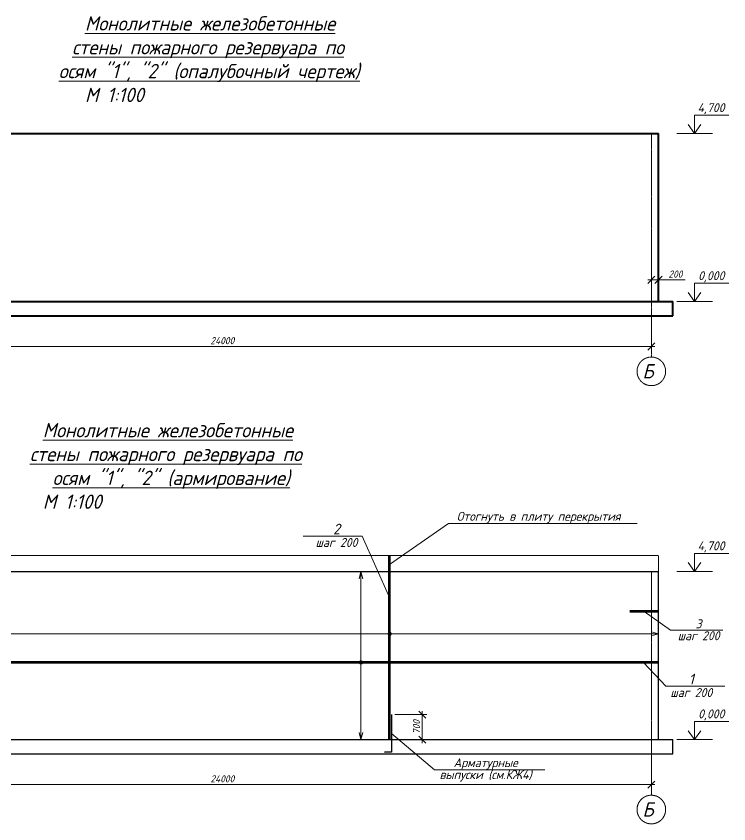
# Model space of a CAD drawing. Header units: millimetres. Extents: x 339888 to 1025294, y -263818 to -40540.
# Drawn here: x 418692 to 438627, y -129188 to -106597 of the extents above; entities that cross this region are included whole.
import ezdxf
from ezdxf import colors
from ezdxf.entities.mleader import LeaderData, LeaderLine
from ezdxf.math import Vec2, Vec3

# ---------------------------------------------------------------- set-up
doc = ezdxf.new("R2010")
doc.units = ezdxf.units.MM
doc.linetypes.add('CENTER2', pattern=[28.575, 19.05, -3.175, 3.175, -3.175])
doc.linetypes.add('штриховая', pattern=[19.05, 12.7, -6.35])
doc.layers.get('0').update_dxf_attribs({"lineweight": 15})
for name, color, linetype, lineweight in [('0 @ 100', 7, 'Continuous', 15), ('Оси', 126, 'CENTER2', 15), ('Размеры', 250, 'Continuous', 18), ('Размеры @ 100', 250, 'Continuous', 18)]:
    doc.layers.add(name, color=color, linetype=linetype, lineweight=lineweight)
doc.styles.add('ГОСТ 2', font='GOST_Common Italic.ttf', dxfattribs={"height": 2})
doc.styles.add('ГОСТ 2.5', font='GOST_Common Italic.ttf', dxfattribs={"height": 2.5})
doc.styles.add('ГОСТ 3', font='GOST_Common Italic.ttf', dxfattribs={"height": 3})
doc.styles.add('Размерный 2', font='isocpeui.ttf', dxfattribs={"height": 2})
doc.dimstyles.new('ISO-25', dxfattribs={"dimtxt": 2, "dimasz": 1.8, "dimexe": 1, "dimexo": 2, "dimtad": 1, "dimdec": 0, "dimlfac": 100, "dimtxsty": 'Размерный 2', "dimblk": 'OBLIQUE', "dimcen": 2, "dimdle": 1, "dimclrd": 251, "dimclre": 251, "dimadec": 0, "dimazin": 0, "dimtfac": 1, "dimtdec": 0, "dimtmove": 0, "dimatfit": 3, "dimfxl": 1, "dimlwd": 15, "dimlwe": 15, "dimarcsym": 0})
doc.dimstyles.new('ГОСТ_2К', dxfattribs={"dimtxt": 2, "dimasz": 2, "dimexe": 1.25, "dimexo": 1, "dimtad": 1, "dimdec": 0, "dimtxsty": 'ГОСТ 2', "dimblk": 'OBLIQUE', "dimcen": -2.5, "dimdle": 1, "dimclrd": 251, "dimclre": 251, "dimclrt": 256, "dimadec": 1, "dimazin": 0, "dimtfac": 1, "dimtdec": 0, "dimtmove": 0, "dimatfit": 3, "dimfxl": 1, "dimlwd": 15, "dimlwe": 15, "dimarcsym": 1})

# ---------------------------------------------------------------- blocks, each defined once
blk = doc.blocks.new('_Oblique')
at = {"color": 0, "linetype": 'ByBlock', "lineweight": -2}
blk.add_line((-0.5, -0.5), (0.5, 0.5), dxfattribs=at)
blk = doc.blocks.new('*D812')
at = {"layer": 'Defpoints', "color": 0, "lineweight": 15, "transparency": 16777216}
for p in [(436459, -115836), (412459, -116132), (436459, -116132)]:
    blk.add_point(p, dxfattribs=at)
at = {"layer": 'Размеры', "color": 251, "lineweight": 15, "transparency": 16777216}
for p, q in [((412359, -115836), (436559, -115836)), ((412459, -116032), (412459, -115711)), ((436459, -116032), (436459, -115711))]:
    blk.add_line(p, q, dxfattribs=at)
at = {"layer": 'Размеры', "color": 251, "lineweight": 15, "transparency": 16777216, "xscale": 200, "yscale": 200, "zscale": 200, "rotation": 180}
blk.add_blockref('_Oblique', (412459, -115836), dxfattribs=at)
at = {"layer": 'Размеры', "color": 251, "lineweight": 15, "transparency": 16777216, "xscale": 200, "yscale": 200, "zscale": 200}
blk.add_blockref('_Oblique', (436459, -115836), dxfattribs=at)
at = {"layer": 'Размеры', "lineweight": 15, "transparency": 16777216, "insert": (424459, -115673), "char_height": 200, "attachment_point": 5, "style": 'ГОСТ 2'}
blk.add_mtext('24000', dxfattribs=at)
blk = doc.blocks.new('*D816')
at = {"color": 251, "lineweight": 15, "transparency": 16777216}
for p, q in [((436459, -114476), (436459, -113847)), ((436659, -114476), (436659, -113847)), ((436359, -113972), (436659, -113972)), ((436659, -113972), (437409, -113972))]:
    blk.add_line(p, q, dxfattribs=at)
at = {"layer": 'Defpoints', "color": 0, "lineweight": 15, "transparency": 16777216}
for p in [(436659, -113972), (436459, -114576), (436659, -114576)]:
    blk.add_point(p, dxfattribs=at)
at = {"color": 251, "lineweight": 15, "transparency": 16777216, "xscale": 200, "yscale": 200, "zscale": 200, "rotation": 180}
blk.add_blockref('_Oblique', (436459, -113972), dxfattribs=at)
at = {"color": 251, "lineweight": 15, "transparency": 16777216, "xscale": 200, "yscale": 200, "zscale": 200}
blk.add_blockref('_Oblique', (436659, -113972), dxfattribs=at)
at = {"lineweight": 15, "transparency": 16777216, "insert": (437134, -113810), "char_height": 200, "attachment_point": 5, "style": 'ГОСТ 2'}
blk.add_mtext('200', dxfattribs=at)
blk = doc.blocks.new('*D821')
at = {"layer": 'Defpoints', "color": 0, "lineweight": 15, "transparency": 16777216}
for p in [(436459, -128091), (412459, -128388), (436459, -128388)]:
    blk.add_point(p, dxfattribs=at)
at = {"layer": 'Размеры', "color": 251, "lineweight": 15, "transparency": 16777216}
for p, q in [((412459, -128288), (412459, -127966)), ((436459, -128288), (436459, -127966)), ((412359, -128091), (436559, -128091))]:
    blk.add_line(p, q, dxfattribs=at)
at = {"layer": 'Размеры', "color": 251, "lineweight": 15, "transparency": 16777216, "xscale": 200, "yscale": 200, "zscale": 200, "rotation": 180}
blk.add_blockref('_Oblique', (412459, -128091), dxfattribs=at)
at = {"layer": 'Размеры', "color": 251, "lineweight": 15, "transparency": 16777216, "xscale": 200, "yscale": 200, "zscale": 200}
blk.add_blockref('_Oblique', (436459, -128091), dxfattribs=at)
at = {"layer": 'Размеры', "lineweight": 15, "transparency": 16777216, "insert": (424459, -127929), "char_height": 200, "attachment_point": 5, "style": 'ГОСТ 2'}
blk.add_mtext('24000', dxfattribs=at)
blk = doc.blocks.new('*D824')
at = {"color": 251, "lineweight": 15, "transparency": 16777216}
for p, q in [((430051, -126932), (430051, -126032)), ((429288, -126132), (430176, -126132)), ((429288, -126832), (430176, -126832))]:
    blk.add_line(p, q, dxfattribs=at)
at = {"layer": 'Defpoints', "color": 0, "lineweight": 15, "transparency": 16777216}
for p in [(429188, -126132), (430051, -126132), (429188, -126832)]:
    blk.add_point(p, dxfattribs=at)
at = {"color": 251, "lineweight": 15, "transparency": 16777216, "xscale": 200, "yscale": 200, "zscale": 200}
for p, rotation in [((430051, -126132), 90), ((430051, -126832), 270)]:
    blk.add_blockref('_Oblique', p, dxfattribs=dict(at, rotation=rotation))
at = {"lineweight": 15, "transparency": 16777216, "insert": (429888, -126482), "char_height": 200, "attachment_point": 5, "rotation": 90, "style": 'ГОСТ 2'}
blk.add_mtext('700', dxfattribs=at)
blk = doc.blocks.new('_None')

msp = doc.modelspace()

# ---------------------------------------------------------------- linework, layer by layer
at = {"lineweight": 40}
for p, q in [((412259.11924, -109876.42212), (436659.11924, -109876.42212)), ((436659.11924, -114576.42212), (436659.11924, -109876.42212)), ((411859.11924, -114576.42212), (437059.11924, -114576.42212)), ((437059.11924, -114976.42212), (437059.11924, -114576.42212)), ((411859.11924, -114976.42212), (437059.11924, -114976.42212))]:
    msp.add_line(p, q, dxfattribs=at)
at = {"lineweight": 60}
for p, q in [((429137.83686, -126832.21214), (429137.83686, -121682.21214)), ((436659.11924, -123244.83403), (435859.11924, -123244.83403)), ((436659.11924, -124673.2666), (412259.11924, -124673.2666))]:
    msp.add_line(p, q, dxfattribs=at)
at = {"lineweight": 30}
for p, q in [((412259.11924, -122132.21214), (436659.11924, -122132.21214)), ((436659.11924, -126832.21214), (436659.11924, -122132.21214)), ((411859.11924, -126832.21214), (437059.11924, -126832.21214)), ((437059.11924, -127232.21214), (437059.11924, -126832.21214)), ((411859.11924, -127232.21214), (437059.11924, -127232.21214))]:
    msp.add_line(p, q, dxfattribs=at)
at = {"color": 251, "linetype": 'штриховая', "lineweight": 15, "ltscale": 0.3, "true_color": 0x636466}
msp.add_lwpolyline([(412259.11924, -122132.21214), (412259.11924, -121682.21214), (436659.11924, -121682.21214), (436659.11924, -122132.21214)], dxfattribs=at)
at = {"layer": 'Оси'}
for p, q in [((436459.11924, -116131.73823), (436459.11924, -109876.42212)), ((436459.11924, -128387.52825), (436459.11924, -122132.21214))]:
    msp.add_line(p, q, dxfattribs=at)
for centre in [(436459.11924, -116531.73823), (436459.11924, -128787.52825)]:
    msp.add_circle(centre, 400, dxfattribs=at)
at = {"layer": 'Размеры', "lineweight": 15}
for p, q in [((437169.52219, -109876.42212), (438169.52219, -109876.42212)), ((437169.52219, -114576.42212), (438169.52219, -114576.42212)), ((437169.52219, -122132.21214), (438169.52219, -122132.21214)), ((437169.52219, -126832.21214), (438169.52219, -126832.21214))]:
    msp.add_line(p, q, dxfattribs=at)
at = {"layer": 'Размеры', "linetype": 'штриховая', "lineweight": 30, "ltscale": 0.2}
msp.add_lwpolyline([(429187.83686, -126132.21214), (429187.83686, -127182.21214), (428987.83686, -127182.21214)], dxfattribs=at)

# ---------------------------------------------------------------- texts
at = {"layer": '0 @ 100', "lineweight": 15, "attachment_point": 1, "style": 'ГОСТ 3'}
for s, width, gutter_width, heights, insert, char_height in [('\\pi815.3;{\\LМонолитные железобетонные \\P\\pi457.27;стены пожарного резервуара по \\P\\pi81.51;осям "1", "2" (опалубочный чертеж)\\P\\pi3737.1;}М 1:100', 9082.4145792, 2204.52072, [2656.9697], (419801.4414, -106599.44472), 400), ('\\pi59.328;4,700', 933.8073174, 1500, [0], (437693.11952, -109031.27156), 250), ('\\pi75.521;0,000', 933.8073174, 1500, [0], (437693.11952, -113731.27156), 250), ('\\pi815.3;{\\LМонолитные железобетонные \\P\\pi457.27;стены пожарного резервуара по \\P\\pi1091.7;осям "1", "2" (армирование)\\P\\pi3737.1;}М 1:100', 9082.4145792, 2204.52072, [2656.9697], (418620.91568, -117977.2985), 400), ('\\pi59.328;4,700', 933.8073174, 1500, [0], (437693.11952, -121287.06159), 250), ('\\pi75.521;0,000', 933.8073174, 1500, [0], (437693.11952, -125987.06159), 250)]:
    msp.add_mtext_dynamic_manual_height_columns(s, width=width, gutter_width=gutter_width, heights=heights, dxfattribs=dict(at, insert=insert, char_height=char_height))
at = {"layer": 'Оси', "style": 'ГОСТ 2'}
for p in [(436209.88989, -116728.81068), (436209.88989, -128984.6007)]:
    msp.add_text('Б', height=400, dxfattribs=at).set_placement(p)

# ---------------------------------------------------------------- dimensions: what is measured, and where the dimension line sits
at = {"layer": '0 @ 100', "lineweight": 15}
for base, p1, p2, angle, picture, middle in [((436659.11924, -113972.45143), (436459.11924, -114576.42212), (436659.11924, -114576.42212), 180, '*D816', (437134.04348, -113809.95143)), ((430051.38291, -126132.21214), (429187.83686, -126832.21214), (429187.83686, -126132.21214), 90, '*D824', (429887.59503, -126482.21214))]:
    dim = msp.add_linear_dim(base=base, p1=p1, p2=p2, angle=angle, dimstyle='ГОСТ_2К', override={"dimscale": 100, "dimtix": 0, "dimtofl": 1, "dimtmove": 0, "dimatfit": 3}, dxfattribs=at)
    dim.commit()
    dim.dimension.update_dxf_attribs({"geometry": picture, "text_midpoint": middle})
at = {"layer": 'Размеры @ 100', "lineweight": 15}
for base, p1, p2, picture, middle in [((436459.11924, -115835.65929), (412459.11924, -116131.73823), (436459.11924, -116131.73823), '*D812', (424459.11924, -115673.15929)), ((436459.11924, -128091.44931), (412459.11924, -128387.52825), (436459.11924, -128387.52825), '*D821', (424459.11924, -127928.94931))]:
    dim = msp.add_linear_dim(base=base, p1=p1, p2=p2, dimstyle='ГОСТ_2К', override={"dimscale": 100, "dimtix": 0, "dimtofl": 1, "dimtmove": 0, "dimatfit": 3}, dxfattribs=at)
    dim.commit()
    dim.dimension.update_dxf_attribs({"geometry": picture, "text_midpoint": middle})

# ---------------------------------------------------------------- leaders
at = {"lineweight": 15, "ltscale": 0.5}
for points, override in [([(428337.07129, -122132.21214), (428337.07129, -124673.2666)], {"dimasz": 200, "dimtad": 0, "dimclrd": 251, "dimldrblk": 'Open30'}), ([(412259.11924, -123872.50104), (429137.83686, -123872.50104)], {"dimasz": 200, "dimtad": 0, "dimclrd": 251, "dimldrblk": 'Open30'}), ([(429137.83686, -123872.50104), (436659.11924, -123872.50104)], {"dimasz": 200, "dimtad": 0, "dimldrblk": 'Small'}), ([(436659.11924, -123872.50104), (429137.83686, -123872.50104)], {"dimasz": 200, "dimtad": 0, "dimldrblk": 'Open30'}), ([(428337.07129, -126832.21214), (428337.07129, -124673.2666)], {"dimasz": 200, "dimtad": 0, "dimldrblk": 'Open30'}), ([(428337.07129, -124673.2666), (428337.07129, -126832.21214)], {"dimasz": 200, "dimtad": 0, "dimldrblk": 'Small'})]:
    msp.add_leader(points, dimstyle='ISO-25', override=override, dxfattribs=at)
at = {"layer": '0 @ 100', "lineweight": 15, "ltscale": 0.5}
for points in [[(437669.52219, -109876.42212), (437669.52223, -109367.65261), (438626.92684, -109367.65285)], [(437669.52219, -114576.42212), (437669.52223, -114067.65261), (438626.92684, -114067.65285)], [(437669.52219, -122132.21214), (437669.52223, -121623.44263), (438626.92684, -121623.44287)], [(437669.52219, -126832.21214), (437669.52223, -126323.44263), (438626.92684, -126323.44287)]]:
    msp.add_leader(points, dimstyle='ISO-25', override={"dimscale": 100, "dimtxt": 0.25, "dimasz": 2.5, "dimgap": 0.625, "dimtad": 0, "dimldrblk": 'Open90'}, dxfattribs=at)
at = {"layer": '0 @ 100', "lineweight": 15}
ml = msp.add_multileader_mtext('Standard', dxfattribs=at)
ml.set_content('2\\P{\\H0.83333x;шаг 200}', color=256, style='ГОСТ 2.5')
ml.set_leader_properties(color=251, linetype='ByLayer', lineweight=15)
ml.set_arrow_properties(name='NONE')
ml.build(insert=Vec2(0, 0))
ml.multileader.update_dxf_attribs({"text_left_attachment_type": 6, "text_right_attachment_type": 6, "dogleg_length": 0, "arrow_head_size": 0, "scale": 100})
ctx = ml.context
ctx.base_point, ctx.scale, ctx.char_height, ctx.arrow_head_size, ctx.landing_gap_size, ctx.plane_origin = Vec3(426938.73215, -121142.84688), 100, 300, 0, 100, Vec3(429371.79814, -120849.44993)
ctx.left_attachment, ctx.right_attachment, ctx.text_align_type = 6, 6, 1
notes = []
notes.append((ctx, [(0, (1, 1, 0), (428368.65147, -121142.84688), (-1, 0), 0, [(0, [(429137.83686, -122856.73865)], 0, [])])]))
ctx.mtext.insert, ctx.mtext.alignment, ctx.mtext.line_spacing_factor, ctx.mtext.flow_direction = Vec3(427653.69181, -120792.84708), 2, 0.8, 5
ml = msp.add_multileader_mtext('Standard', dxfattribs=at)
ml.set_content('1\\P{\\H0.83333x;шаг 200}', color=256, style='ГОСТ 2.5')
ml.set_leader_properties(color=251, linetype='ByLayer', lineweight=15)
ml.set_arrow_properties(name='NONE')
ml.build(insert=Vec2(0, 0))
ml.multileader.update_dxf_attribs({"text_left_attachment_type": 6, "text_right_attachment_type": 6, "dogleg_length": 0, "arrow_head_size": 0, "scale": 100})
ctx = ml.context
ctx.base_point, ctx.scale, ctx.char_height, ctx.arrow_head_size, ctx.landing_gap_size, ctx.plane_origin = Vec3(436862.6574, -125340.16609), 100, 300, 0, 100, Vec3(436243.46434, -124673.2666)
ctx.left_attachment, ctx.right_attachment, ctx.text_align_type = 6, 6, 1
notes.append((ctx, [(1, (1, 1, 0), (436862.6574, -125340.16609), (1, 0), 0, [(0, [(436243.46434, -124673.2666)], 0, [])])]))
ctx.mtext.insert, ctx.mtext.alignment, ctx.mtext.line_spacing_factor, ctx.mtext.flow_direction = Vec3(437577.61706, -124990.16629), 2, 0.8, 5
ml = msp.add_multileader_mtext('Standard', dxfattribs=at)
ml.set_content('Арматурные\\Pвыпуски (см.КЖ4)', color=256, style='ГОСТ 2.5')
ml.set_leader_properties(color=251, linetype='ByLayer', lineweight=15)
ml.set_arrow_properties(name='NONE')
ml.build(insert=Vec2(0, 0))
ml.multileader.update_dxf_attribs({"text_left_attachment_type": 6, "text_right_attachment_type": 6, "dogleg_length": 0, "arrow_head_size": 0, "scale": 100})
ctx = ml.context
ctx.base_point, ctx.scale, ctx.char_height, ctx.arrow_head_size, ctx.landing_gap_size, ctx.plane_origin = Vec3(430397.46267, -127677.07182), 100, 250, 0, 100, Vec3(435478.29792, -126207.30335)
ctx.left_attachment, ctx.right_attachment, ctx.text_align_type = 6, 6, 1
notes.append((ctx, [(0, (1, 1, 0), (430397.46267, -127677.07182), (1, 0), 0, [(0, [(429187.83686, -126657.21214)], 0, [])])]))
ctx.mtext.insert, ctx.mtext.alignment, ctx.mtext.line_spacing_factor, ctx.mtext.flow_direction = Vec3(431824.3566, -127352.07182), 2, 0.8, 5
at = {"layer": 'Размеры @ 100', "lineweight": 15}
ml = msp.add_multileader_mtext('Standard', dxfattribs=at)
ml.set_content('Отогнуть в плиту перекрытия', color=256, style='ГОСТ 2.5')
ml.set_leader_properties(color=251, linetype='ByLayer', lineweight=15)
ml.set_arrow_properties(name='NONE')
ml.build(insert=Vec2(0, 0))
ml.multileader.update_dxf_attribs({"text_left_attachment_type": 6, "text_right_attachment_type": 6, "dogleg_length": 1.27431, "arrow_head_size": 0, "scale": 100})
ctx = ml.context
ctx.base_point, ctx.scale, ctx.char_height, ctx.arrow_head_size, ctx.landing_gap_size, ctx.plane_origin = Vec3(430916.00416, -120785.22192), 100, 250, 0, 100, Vec3(429137.83686, -121931.41408)
ctx.left_attachment, ctx.right_attachment = 6, 6
notes.append((ctx, [(0, (1, 1, 0), (430788.57301, -120785.22192), (1, 0), 127.43115, [(0, [(429137.83686, -121931.41408)], 0, [])])]))
ctx.mtext.insert, ctx.mtext.flow_direction = Vec3(431016.00416, -120460.22192), 5
ml = msp.add_multileader_mtext('Standard', dxfattribs=at)
ml.set_content('3\\Pшаг 200', color=256, style='ГОСТ 2.5')
ml.set_leader_properties(color=251, linetype='ByLayer', lineweight=15)
ml.set_arrow_properties(name='NONE')
ml.build(insert=Vec2(0, 0))
ml.multileader.update_dxf_attribs({"text_left_attachment_type": 6, "text_right_attachment_type": 6, "dogleg_length": 0.76985, "arrow_head_size": 0, "scale": 100})
ctx = ml.context
ctx.base_point, ctx.scale, ctx.char_height, ctx.arrow_head_size, ctx.landing_gap_size, ctx.plane_origin = Vec3(437067.25864, -123768.04809), 100, 250, 0, 100, Vec3(435910.40047, -122804.54151)
ctx.left_attachment, ctx.right_attachment, ctx.text_align_type = 6, 6, 1
notes.append((ctx, [(1, (1, 1, 0), (436990.27342, -123768.04809), (1, 0), 76.98522, [(0, [(436259.11924, -123244.83403)], 0, [])])]))
ctx.mtext.insert, ctx.mtext.alignment, ctx.mtext.line_spacing_factor, ctx.mtext.flow_direction = Vec3(437782.22076, -123468.04809), 2, 0.8, 5
for ctx, leaders in notes:
    for number, flags, end, landing, length, lines in leaders:
        leader = LeaderData()
        leader.index, (leader.has_last_leader_line, leader.has_dogleg_vector, leader.attachment_direction) = number, flags
        leader.last_leader_point, leader.dogleg_vector, leader.dogleg_length = Vec3(end), Vec3(landing), length
        for number, points, colour, breaks in lines:
            line = LeaderLine()
            line.index, line.vertices, line.color, line.breaks = number, Vec3.list(points), colors.encode_raw_color(colour), breaks
            leader.lines.append(line)
        ctx.leaders.append(leader)

doc.saveas('drawing.dxf')
